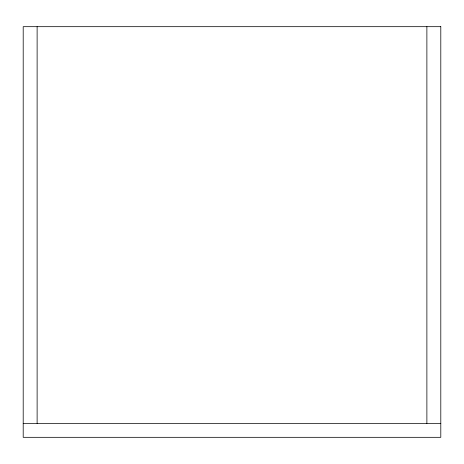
<?xml version="1.0" encoding="UTF-8"?>
<svg xmlns="http://www.w3.org/2000/svg" width="464" height="464" viewBox="0 0 464 464"><rect width="100%" height="100%" fill="white"/><g stroke="black" fill="none" stroke-linecap="round" stroke-linejoin="round"><path stroke-width="0.7" d="M23.2 423.4L440.8 423.4M426.88 26.68L426.88 423.4M37.12 26.68L37.12 423.4M440.8 26.68L23.2 26.68L23.2 437.32L440.8 437.32L440.8 26.68"/></g></svg>
